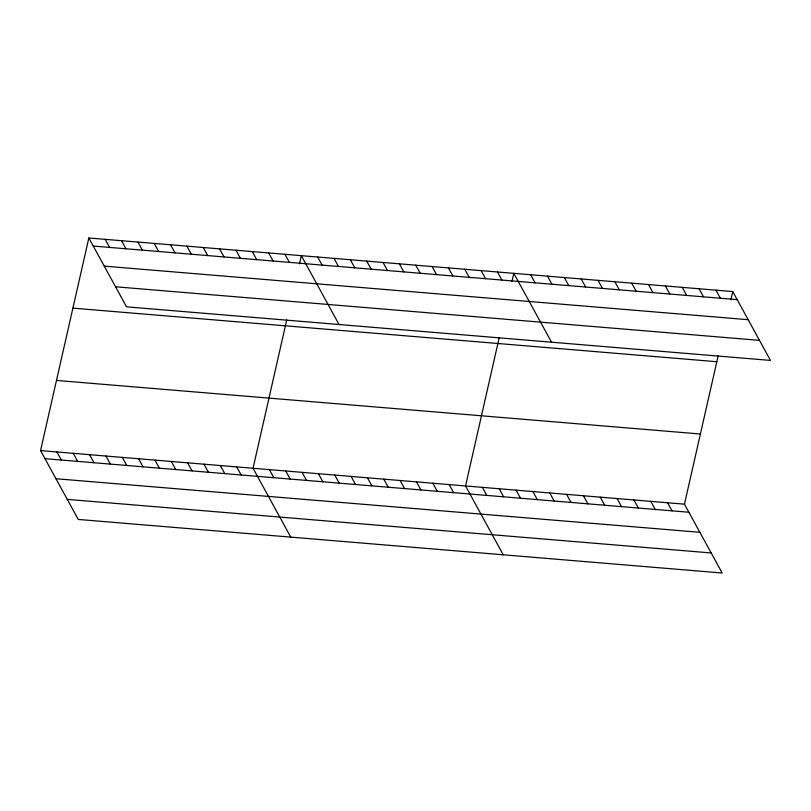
<?xml version="1.0" encoding="UTF-8"?>
<svg xmlns="http://www.w3.org/2000/svg" width="811" height="811" viewBox="0 0 811 811"><rect width="100%" height="100%" fill="white"/><g stroke="black" fill="none" stroke-linecap="round" stroke-linejoin="round"><path stroke-width="1.22" d="M718.151 355.877L684.464 504.168L722.165 573.012L78.241 519.435L40.55 450.592L88.835 237.988L732.759 291.565L770.45 360.408L126.536 306.832L88.835 237.988M286.729 319.98L253.042 468.271L290.733 537.125M299.472 263.849L301.327 255.668L339.028 324.512M499.211 337.66L465.534 485.951L503.225 554.805M511.964 281.529L513.819 273.348L551.521 342.191M730.893 299.746L732.759 291.565M93.265 246.057L737.179 299.634M104.244 266.12L748.158 319.696M115.557 286.78L759.471 340.356M72.909 308.139L716.823 361.716M56.486 380.43L700.4 434.007M40.55 450.592L684.464 504.168M44.97 458.661L688.884 512.238M55.949 478.723L699.863 532.3M67.262 499.383L711.176 552.96M715.91 290.156L720.33 298.235M699.072 288.757L703.492 296.836M682.233 287.358L686.653 295.427M665.395 285.959L669.815 294.028M648.547 284.549L652.967 292.629M631.708 283.151L636.128 291.23M614.87 281.752L619.29 289.831M598.031 280.353L602.451 288.422M581.183 278.954L585.613 287.023M564.344 277.544L568.764 285.624M547.506 276.145L551.926 284.225M667.625 502.759L672.045 510.839M530.668 274.747L535.088 282.816M650.787 501.36L655.207 509.44M633.938 499.961L638.358 508.041M497.478 271.979L501.897 280.059M617.1 498.562L621.52 506.632M481.136 270.621L485.556 278.7M600.262 497.153L604.682 505.233M464.784 269.262L469.204 277.342M583.423 495.754L587.843 503.834M448.442 267.904L452.862 275.983M566.575 494.355L571.005 502.435M432.101 266.545L436.521 274.615M549.736 492.956L554.156 501.026M415.749 265.187L420.169 273.256M532.898 491.557L537.318 499.627M399.407 263.828L403.827 271.898M516.06 490.148L520.48 498.228M383.056 262.46L387.476 270.539M499.211 488.749L503.641 496.829M366.714 261.101L371.134 269.181M482.373 487.35L486.793 495.43M350.372 259.743L354.792 267.823M334.02 258.385L338.44 266.464M449.193 484.593L453.613 492.662M317.679 257.026L322.099 265.096M432.841 483.224L437.261 491.304M416.499 481.866L420.919 489.945M284.985 254.299L289.405 262.379M400.147 480.507L404.577 488.587M268.644 252.941L273.064 261.02M383.806 479.149L388.226 487.229M252.292 251.582L256.712 259.662M367.464 477.791L371.884 485.86M235.95 250.224L240.37 258.303M351.112 476.432L355.532 484.502M219.609 248.865L224.029 256.935M334.771 475.064L339.191 483.143M203.257 247.507L207.677 255.577M318.429 473.705L322.849 481.785M186.915 246.149L191.335 254.218M302.077 472.347L306.497 480.426M170.563 244.78L174.994 252.86M285.736 470.988L290.156 479.068M154.222 243.422L158.642 251.501M269.384 469.63L273.804 477.699M137.88 242.063L142.3 250.143M121.528 240.705L125.948 248.774M236.7 466.913L241.12 474.982M105.187 239.346L109.607 247.416M220.349 465.544L224.769 473.624M204.007 464.186L208.427 472.266M187.655 462.828L192.085 470.907M171.314 461.469L175.734 469.549M154.972 460.111L159.392 468.18M138.62 458.752L143.04 466.822M122.279 457.384L126.698 465.463M105.937 456.025L110.357 464.105M89.585 454.667L94.005 462.746M73.243 453.308L77.663 461.388M56.892 451.95L61.322 460.019"/></g></svg>
